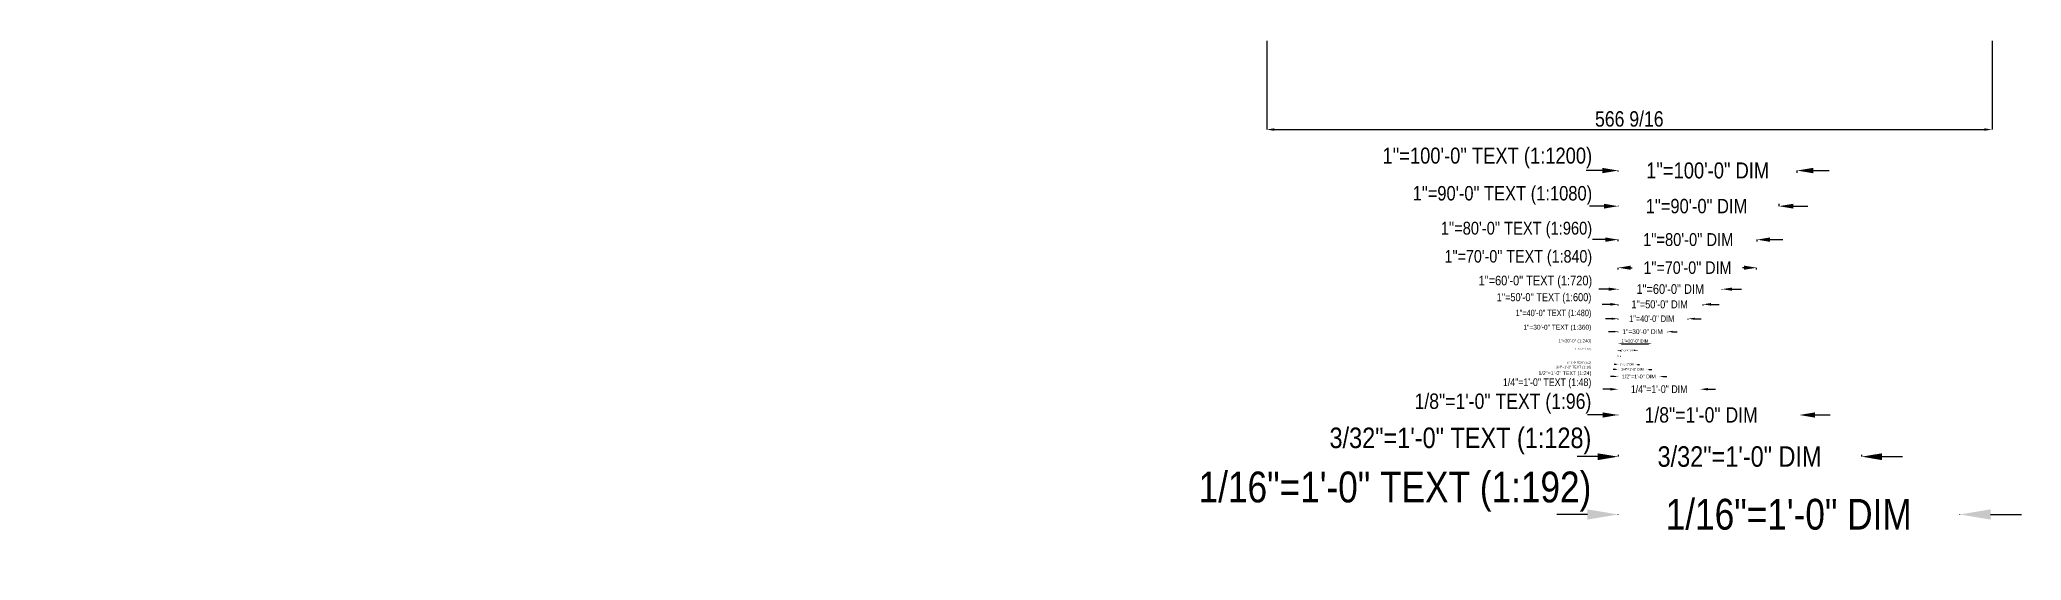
# Model space of a CAD drawing. Header units: feet. Extents: x -3468 to -372, y 3263 to 3670.
# Drawn here: x -1920 to -372, y 3263 to 3670 of the extents above; entities that cross this region are included whole.
import ezdxf

# ---------------------------------------------------------------- set-up
doc = ezdxf.new("R2010")
doc.units = ezdxf.units.FT
doc.header["$MEASUREMENT"] = 0
doc.layers.add('Z - ROOF', color=3, linetype='Continuous')
doc.layers.add('Z-DIMENSIONS', color=7, linetype='Continuous')
doc.styles.add('1EIGHTH', font='technic_.ttf', dxfattribs={"height": 12})
doc.styles.add('1HALF', font='technic_.ttf', dxfattribs={"height": 3})
doc.styles.add('1INCH', font='technic_.ttf', dxfattribs={"height": 1.5})
doc.styles.add('1QUATER', font='technic_.ttf', dxfattribs={"height": 6})
doc.styles.add('1SIXTEENTH', font='technic_.ttf', dxfattribs={"height": 24})
doc.styles.add('3QUATERS', font='technic_.ttf', dxfattribs={"height": 2})
doc.styles.add('3THIRTYSECONDS', font='technic_.ttf', dxfattribs={"height": 16})
doc.styles.add('E10', font='technic_.ttf', dxfattribs={"height": 1.25})
doc.styles.add('E100', font='technic_.ttf', dxfattribs={"height": 12.5})
doc.styles.add('E20', font='technic_.ttf', dxfattribs={"height": 2.5})
doc.styles.add('E30', font='technic_.ttf', dxfattribs={"height": 3.75})
doc.styles.add('E40', font='technic_.ttf', dxfattribs={"height": 5})
doc.styles.add('E50', font='technic_.ttf', dxfattribs={"height": 6.25})
doc.styles.add('E60', font='technic_.ttf', dxfattribs={"height": 7.5})
doc.styles.add('E70', font='technic_.ttf', dxfattribs={"height": 9.75})
doc.styles.add('E80', font='technic_.ttf', dxfattribs={"height": 10})
doc.styles.add('E90', font='technic_.ttf', dxfattribs={"height": 11.25})
doc.styles.add('PAPER SPACE TXT', font='technic_.ttf', dxfattribs={"height": 0.125})
doc.dimstyles.new('1EIGHTH', dxfattribs={"dimscale": 0, "dimtxt": 12, "dimasz": 12, "dimexe": 0, "dimexo": 2, "dimgap": 4, "dimtad": 1, "dimdec": 4, "dimzin": 3, "dimdsep": 46, "dimlunit": 4, "dimtxsty": '1EIGHTH', "dimcen": 12, "dimclrd": 1, "dimclre": 1, "dimclrt": 7, "dimadec": 0, "dimazin": 0, "dimtfac": 1, "dimtdec": 4, "dimtofl": 0, "dimtmove": 2, "dimatfit": 3, "dimfxl": 1, "dimfrac": 2, "dimtolj": 1, "dimtzin": 0, "dimarcsym": 1})
doc.dimstyles.new('1HALF', dxfattribs={"dimscale": 0, "dimtxt": 3, "dimasz": 3, "dimexe": 0, "dimexo": 0.5, "dimgap": 1, "dimtad": 1, "dimdec": 4, "dimzin": 3, "dimdsep": 46, "dimlunit": 4, "dimtxsty": '1HALF', "dimcen": 3, "dimclrd": 1, "dimclre": 1, "dimclrt": 7, "dimadec": 0, "dimazin": 0, "dimtfac": 1, "dimtdec": 4, "dimtofl": 0, "dimtmove": 2, "dimatfit": 3, "dimfxl": 1, "dimfrac": 2, "dimtolj": 1, "dimtzin": 0, "dimarcsym": 1})
doc.dimstyles.new('1INCH', dxfattribs={"dimscale": 0, "dimtxt": 1.5, "dimasz": 1.5, "dimexe": 0, "dimexo": 0.25, "dimgap": 0.5, "dimtad": 1, "dimdec": 4, "dimzin": 3, "dimdsep": 46, "dimlunit": 4, "dimtxsty": '1INCH', "dimcen": 1.5, "dimclrd": 1, "dimclre": 1, "dimclrt": 7, "dimadec": 0, "dimazin": 0, "dimtfac": 1, "dimtdec": 4, "dimtofl": 0, "dimtmove": 2, "dimatfit": 3, "dimfxl": 1, "dimfrac": 2, "dimtolj": 1, "dimtzin": 0, "dimarcsym": 1})
doc.dimstyles.new('1QUATER', dxfattribs={"dimscale": 0, "dimtxt": 6, "dimasz": 6, "dimexe": 0, "dimexo": 1, "dimgap": 2, "dimtad": 1, "dimdec": 4, "dimzin": 3, "dimdsep": 46, "dimlunit": 4, "dimtxsty": '1QUATER', "dimcen": 6, "dimclrd": 1, "dimclre": 1, "dimclrt": 7, "dimadec": 0, "dimazin": 0, "dimtfac": 1, "dimtdec": 4, "dimtofl": 0, "dimtmove": 2, "dimatfit": 3, "dimfxl": 1, "dimfrac": 2, "dimtolj": 1, "dimtzin": 0, "dimarcsym": 1})
doc.dimstyles.new('1SIXTEENTH', dxfattribs={"dimscale": 0, "dimtxt": 24, "dimasz": 24, "dimexe": 0, "dimexo": 4, "dimgap": 8, "dimtad": 1, "dimdec": 4, "dimzin": 3, "dimdsep": 46, "dimlunit": 4, "dimtxsty": '1SIXTEENTH', "dimcen": 24, "dimclrd": 1, "dimclre": 1, "dimclrt": 7, "dimadec": 0, "dimazin": 0, "dimtfac": 1, "dimtdec": 4, "dimtofl": 0, "dimtmove": 2, "dimatfit": 3, "dimfxl": 1, "dimfrac": 2, "dimtolj": 1, "dimtzin": 0, "dimarcsym": 1})
doc.dimstyles.new('3QUATER', dxfattribs={"dimscale": 0, "dimtxt": 2, "dimasz": 2, "dimexe": 0, "dimexo": 0.333008, "dimgap": 0.666992, "dimtad": 1, "dimdec": 4, "dimzin": 3, "dimdsep": 46, "dimlunit": 4, "dimtxsty": '3QUATERS', "dimcen": 2, "dimclrd": 1, "dimclre": 1, "dimclrt": 7, "dimadec": 0, "dimazin": 0, "dimtfac": 1, "dimtdec": 4, "dimtofl": 0, "dimtmove": 2, "dimatfit": 3, "dimfxl": 1, "dimfrac": 2, "dimtolj": 1, "dimtzin": 0, "dimarcsym": 1})
doc.dimstyles.new('3THIRTYSECONDS', dxfattribs={"dimscale": 0, "dimtxt": 16, "dimasz": 16, "dimexe": 0, "dimexo": 1.333008, "dimgap": 5.333333, "dimtad": 1, "dimdec": 4, "dimzin": 3, "dimdsep": 46, "dimlunit": 4, "dimtxsty": '3THIRTYSECONDS', "dimcen": 16, "dimclrd": 1, "dimclre": 1, "dimclrt": 7, "dimadec": 0, "dimazin": 0, "dimtfac": 1, "dimtdec": 4, "dimtofl": 0, "dimtmove": 2, "dimatfit": 3, "dimfxl": 1, "dimfrac": 2, "dimtolj": 1, "dimtzin": 0, "dimarcsym": 1})
doc.dimstyles.new('E10', dxfattribs={"dimscale": 0, "dimtxt": 1.25, "dimasz": 1.25, "dimexe": 0, "dimexo": 0.020833, "dimgap": 0.416666, "dimtad": 1, "dimzin": 0, "dimdsep": 46, "dimtxsty": 'E10', "dimcen": 1.25, "dimclrd": 1, "dimclre": 1, "dimclrt": 7, "dimadec": 0, "dimazin": 0, "dimtfac": 1, "dimtofl": 0, "dimtmove": 2, "dimatfit": 3, "dimfxl": 1, "dimfrac": 2, "dimtolj": 1, "dimtzin": 0, "dimarcsym": 1})
doc.dimstyles.new('E100', dxfattribs={"dimscale": 0, "dimtxt": 12.5, "dimasz": 12.5, "dimexe": 0, "dimexo": 2.083333, "dimgap": 4.166667, "dimtad": 1, "dimzin": 0, "dimdsep": 46, "dimtxsty": 'E100', "dimcen": 12.5, "dimclrd": 1, "dimclre": 1, "dimclrt": 7, "dimadec": 0, "dimazin": 0, "dimtfac": 1, "dimtofl": 0, "dimtmove": 2, "dimatfit": 3, "dimfxl": 1, "dimfrac": 2, "dimtolj": 1, "dimtzin": 0, "dimarcsym": 1})
doc.dimstyles.new('E20', dxfattribs={"dimscale": 0, "dimtxt": 2.5, "dimasz": 2.5, "dimexe": 0, "dimexo": 0.416667, "dimgap": 0.833333, "dimtad": 1, "dimzin": 0, "dimdsep": 46, "dimtxsty": 'E20', "dimcen": 2.5, "dimclrd": 1, "dimclre": 1, "dimclrt": 7, "dimadec": 0, "dimazin": 0, "dimtfac": 1, "dimtofl": 0, "dimtmove": 2, "dimatfit": 3, "dimfxl": 1, "dimfrac": 2, "dimtolj": 1, "dimtzin": 0, "dimarcsym": 1})
doc.dimstyles.new('E30', dxfattribs={"dimscale": 0, "dimtxt": 3.75, "dimasz": 3.75, "dimexe": 0, "dimexo": 0.625, "dimgap": 1.25, "dimtad": 1, "dimzin": 0, "dimdsep": 46, "dimtxsty": 'E30', "dimcen": 3.75, "dimclrd": 1, "dimclre": 1, "dimclrt": 7, "dimadec": 0, "dimazin": 0, "dimtfac": 1, "dimtofl": 0, "dimtmove": 2, "dimatfit": 3, "dimfxl": 1, "dimfrac": 2, "dimtolj": 1, "dimtzin": 0, "dimarcsym": 1})
doc.dimstyles.new('E40', dxfattribs={"dimscale": 0, "dimtxt": 5, "dimasz": 5, "dimexe": 0, "dimexo": 0.833333, "dimgap": 1.6666, "dimtad": 1, "dimzin": 0, "dimdsep": 46, "dimtxsty": 'E40', "dimcen": 5, "dimclrd": 1, "dimclre": 1, "dimclrt": 7, "dimadec": 0, "dimazin": 0, "dimtfac": 1, "dimtofl": 0, "dimtmove": 2, "dimatfit": 3, "dimfxl": 1, "dimfrac": 2, "dimtolj": 1, "dimtzin": 0, "dimarcsym": 1})
doc.dimstyles.new('E50', dxfattribs={"dimscale": 0, "dimtxt": 6.25, "dimasz": 6.25, "dimexe": 0, "dimexo": 1.041667, "dimgap": 2.083333, "dimtad": 1, "dimzin": 0, "dimdsep": 46, "dimtxsty": 'E50', "dimcen": 6.25, "dimclrd": 1, "dimclre": 1, "dimclrt": 7, "dimadec": 0, "dimazin": 0, "dimtfac": 1, "dimtofl": 0, "dimtmove": 2, "dimatfit": 3, "dimfxl": 1, "dimfrac": 2, "dimtolj": 1, "dimtzin": 0, "dimarcsym": 1})
doc.dimstyles.new('E60', dxfattribs={"dimscale": 0, "dimtxt": 7.5, "dimasz": 7.5, "dimexe": 0, "dimexo": 0.625, "dimgap": 2.5, "dimtad": 1, "dimzin": 0, "dimdsep": 46, "dimtxsty": 'E60', "dimcen": 7.5, "dimclrd": 1, "dimclre": 1, "dimclrt": 7, "dimadec": 0, "dimazin": 0, "dimtfac": 1, "dimtofl": 0, "dimtmove": 2, "dimatfit": 3, "dimfxl": 1, "dimfrac": 2, "dimtolj": 1, "dimtzin": 0, "dimarcsym": 1})
doc.dimstyles.new('E70', dxfattribs={"dimscale": 0, "dimtxt": 9.75, "dimasz": 9.75, "dimexe": 0, "dimexo": 1.625, "dimgap": 3.25, "dimtad": 1, "dimzin": 0, "dimdsep": 46, "dimtxsty": 'E70', "dimcen": 9.75, "dimclrd": 1, "dimclre": 1, "dimclrt": 7, "dimadec": 0, "dimazin": 0, "dimtfac": 1, "dimtofl": 0, "dimtmove": 2, "dimatfit": 3, "dimfxl": 1, "dimfrac": 2, "dimtolj": 1, "dimtzin": 0, "dimarcsym": 1})
doc.dimstyles.new('E80', dxfattribs={"dimscale": 0, "dimtxt": 10, "dimasz": 10, "dimexe": 0, "dimexo": 1.666667, "dimgap": 3.33333, "dimtad": 1, "dimzin": 0, "dimdsep": 46, "dimtxsty": 'E80', "dimcen": 10, "dimclrd": 1, "dimclre": 1, "dimclrt": 7, "dimadec": 0, "dimazin": 0, "dimtfac": 1, "dimtofl": 0, "dimtmove": 2, "dimatfit": 3, "dimfxl": 1, "dimfrac": 2, "dimtolj": 1, "dimtzin": 0, "dimarcsym": 1})
doc.dimstyles.new('E90', dxfattribs={"dimscale": 0, "dimtxt": 11.25, "dimasz": 11.25, "dimexe": 0, "dimexo": 1.875, "dimgap": 3.75, "dimtad": 1, "dimzin": 0, "dimdsep": 46, "dimtxsty": 'E90', "dimcen": 11.25, "dimclrd": 1, "dimclre": 1, "dimclrt": 7, "dimadec": 0, "dimazin": 0, "dimtfac": 1, "dimtofl": 0, "dimtmove": 2, "dimatfit": 3, "dimfxl": 1, "dimfrac": 2, "dimtolj": 1, "dimtzin": 0, "dimarcsym": 1})
doc.dimstyles.new('MEASURE', dxfattribs={"dimscale": 0, "dimtxt": 12, "dimasz": 6, "dimexe": 0, "dimexo": 1, "dimgap": 2, "dimtad": 1, "dimdec": 4, "dimzin": 3, "dimdsep": 46, "dimlunit": 5, "dimtxsty": '1EIGHTH', "dimcen": 6, "dimclrd": 1, "dimclre": 1, "dimclrt": 7, "dimadec": 0, "dimazin": 0, "dimtfac": 1, "dimtdec": 4, "dimtofl": 0, "dimtmove": 2, "dimatfit": 3, "dimfxl": 1, "dimfrac": 2, "dimtolj": 1, "dimtzin": 0, "dimarcsym": 1})
doc.dimstyles.new('PAPER SPACE', dxfattribs={"dimscale": 0, "dimtxt": 0.125, "dimasz": 0.125, "dimexe": 0, "dimexo": 0.020508, "dimgap": 0.041992, "dimtad": 1, "dimdec": 4, "dimzin": 3, "dimdsep": 46, "dimlunit": 4, "dimtxsty": 'PAPER SPACE TXT', "dimcen": 0.125, "dimclrd": 1, "dimclre": 1, "dimclrt": 7, "dimadec": 0, "dimazin": 0, "dimtfac": 1, "dimtdec": 4, "dimtofl": 0, "dimtmove": 2, "dimatfit": 3, "dimfxl": 1, "dimfrac": 2, "dimtolj": 1, "dimtzin": 0, "dimarcsym": 1})

# ---------------------------------------------------------------- blocks, each defined once
blk = doc.blocks.new('*D19')
at = {"layer": 'Defpoints', "color": 0, "transparency": 16777216}
for p in [(-686.8, 3422.7), (-685, 3422.8), (-685, 3422.7)]:
    blk.add_point(p, dxfattribs=at)
at = {"layer": 'Z-DIMENSIONS', "color": 1, "lineweight": -2, "transparency": 16777216}
for p, q in [((-686.9, 3422.8), (-687, 3422.8)), ((-686.8, 3422.8), (-686.8, 3422.8)), ((-685, 3422.8), (-685, 3422.8)), ((-684.9, 3422.8), (-684.7, 3422.8))]:
    blk.add_line(p, q, dxfattribs=at)
at = {"layer": 'Z-DIMENSIONS', "color": 1, "transparency": 16777216}
for points in [[(-686.9, 3422.8), (-686.9, 3422.8), (-686.8, 3422.8)], [(-684.9, 3422.8), (-684.9, 3422.8), (-685, 3422.8)]]:
    blk.add_solid(points, dxfattribs=at)
at = {"layer": 'Z-DIMENSIONS', "color": 7, "transparency": 16777216, "insert": (-685.9, 3422.8), "char_height": 0.125, "attachment_point": 5, "style": 'PAPER SPACE TXT'}
blk.add_mtext('\\A1;PAPER SPACE DIM', dxfattribs=at)
blk = doc.blocks.new('*D18')
at = {"layer": 'Defpoints', "color": 0, "transparency": 16777216}
for p in [(-686.8, 3416.5), (-673.1, 3416.5), (-673.1, 3416.3)]:
    blk.add_point(p, dxfattribs=at)
at = {"layer": 'Z-DIMENSIONS', "color": 1, "lineweight": -2, "transparency": 16777216}
for p, q in [((-688.3, 3416.3), (-689.8, 3416.3)), ((-686.8, 3416.3), (-686.8, 3416.3)), ((-673.1, 3416.3), (-673.1, 3416.3)), ((-671.6, 3416.3), (-670.1, 3416.3))]:
    blk.add_line(p, q, dxfattribs=at)
at = {"layer": 'Z-DIMENSIONS', "color": 1, "transparency": 16777216}
for points in [[(-688.3, 3416.5), (-688.3, 3416), (-686.8, 3416.3)], [(-671.6, 3416.5), (-671.6, 3416), (-673.1, 3416.3)]]:
    blk.add_solid(points, dxfattribs=at)
at = {"layer": 'Z-DIMENSIONS', "color": 7, "transparency": 16777216, "insert": (-679.9, 3416.3), "char_height": 1.5, "attachment_point": 5, "style": '1INCH'}
blk.add_mtext('\\A1;1"=1\'-0" DIM', dxfattribs=at)
blk = doc.blocks.new('*D17')
at = {"layer": 'Defpoints', "color": 0, "transparency": 16777216}
for p in [(-686.8, 3412.7), (-664.5, 3412.7), (-664.5, 3412.4)]:
    blk.add_point(p, dxfattribs=at)
at = {"layer": 'Z-DIMENSIONS', "color": 1, "lineweight": -2, "transparency": 16777216}
for p, q in [((-688.8, 3412.4), (-690.8, 3412.4)), ((-686.8, 3412.4), (-686.8, 3412.4)), ((-664.5, 3412.4), (-664.5, 3412.4)), ((-662.5, 3412.4), (-660.5, 3412.4))]:
    blk.add_line(p, q, dxfattribs=at)
at = {"layer": 'Z-DIMENSIONS', "color": 1, "transparency": 16777216}
for points in [[(-688.8, 3412.7), (-688.8, 3412.1), (-686.8, 3412.4)], [(-662.5, 3412.7), (-662.5, 3412.1), (-664.5, 3412.4)]]:
    blk.add_solid(points, dxfattribs=at)
at = {"layer": 'Z-DIMENSIONS', "color": 7, "transparency": 16777216, "insert": (-675.7, 3412.4), "char_height": 2, "attachment_point": 5, "style": '3QUATERS'}
blk.add_mtext('\\A1;3/4"=1\'-0" DIM', dxfattribs=at)
blk = doc.blocks.new('*D16')
at = {"layer": 'Defpoints', "color": 0, "transparency": 16777216}
for p in [(-686.8, 3407.3), (-654.7, 3407.3), (-654.7, 3406.8)]:
    blk.add_point(p, dxfattribs=at)
at = {"layer": 'Z-DIMENSIONS', "color": 1, "lineweight": -2, "transparency": 16777216}
for p, q in [((-689.8, 3406.8), (-692.8, 3406.8)), ((-686.8, 3406.8), (-686.8, 3406.8)), ((-654.7, 3406.8), (-654.7, 3406.8)), ((-651.7, 3406.8), (-648.7, 3406.8))]:
    blk.add_line(p, q, dxfattribs=at)
at = {"layer": 'Z-DIMENSIONS', "color": 1, "transparency": 16777216}
for points in [[(-689.8, 3407.3), (-689.8, 3406.3), (-686.8, 3406.8)], [(-651.7, 3407.3), (-651.7, 3406.3), (-654.7, 3406.8)]]:
    blk.add_solid(points, dxfattribs=at)
at = {"layer": 'Z-DIMENSIONS', "color": 7, "transparency": 16777216, "insert": (-670.7, 3406.8), "char_height": 3, "attachment_point": 5, "style": '1HALF'}
blk.add_mtext('\\A1;1/2"=1\'-0" DIM', dxfattribs=at)
blk = doc.blocks.new('*D15')
at = {"layer": 'Defpoints', "color": 0, "transparency": 16777216}
for p in [(-686.8, 3378.6), (-545.2, 3378.8), (-545.2, 3376.8)]:
    blk.add_point(p, dxfattribs=at)
at = {"layer": 'Z-DIMENSIONS', "color": 1, "lineweight": -2, "transparency": 16777216}
for p, q in [((-698.8, 3376.8), (-710.8, 3376.8)), ((-686.8, 3376.6), (-686.8, 3376.8)), ((-533.2, 3376.8), (-521.2, 3376.8))]:
    blk.add_line(p, q, dxfattribs=at)
at = {"layer": 'Z-DIMENSIONS', "color": 1, "transparency": 16777216}
for points in [[(-698.8, 3378.8), (-698.8, 3374.8), (-686.8, 3376.8)], [(-533.2, 3378.8), (-533.2, 3374.8), (-545.2, 3376.8)]]:
    blk.add_solid(points, dxfattribs=at)
at = {"layer": 'Z-DIMENSIONS', "color": 7, "transparency": 16777216, "insert": (-622, 3376.8), "char_height": 12, "attachment_point": 5, "style": '1EIGHTH'}
blk.add_mtext('\\A1;1/8"=1\'-0" DIM', dxfattribs=at)
blk = doc.blocks.new('*D14')
at = {"layer": 'Defpoints', "color": 0, "transparency": 16777216}
for p in [(-686.8, 3347), (-496.7, 3347), (-496.7, 3344.3)]:
    blk.add_point(p, dxfattribs=at)
at = {"layer": 'Z-DIMENSIONS', "color": 1, "lineweight": -2, "transparency": 16777216}
for p, q in [((-702.8, 3344.3), (-718.8, 3344.3)), ((-686.8, 3345.7), (-686.8, 3344.3)), ((-496.7, 3345.7), (-496.7, 3344.3)), ((-480.7, 3344.3), (-464.7, 3344.3))]:
    blk.add_line(p, q, dxfattribs=at)
at = {"layer": 'Z-DIMENSIONS', "color": 1, "transparency": 16777216}
for points in [[(-702.8, 3346.9), (-702.8, 3341.6), (-686.8, 3344.3)], [(-480.7, 3346.9), (-480.7, 3341.6), (-496.7, 3344.3)]]:
    blk.add_solid(points, dxfattribs=at)
at = {"layer": 'Z-DIMENSIONS', "color": 7, "transparency": 16777216, "insert": (-592, 3344.3), "char_height": 16, "attachment_point": 5, "style": '3THIRTYSECONDS'}
blk.add_mtext('\\A1;3/32"=1\'-0" DIM', dxfattribs=at)
blk = doc.blocks.new('*D13')
at = {"layer": 'Defpoints', "color": 0, "transparency": 16777216}
for p in [(-686.8, 3302.8), (-419.9, 3302.8), (-419.9, 3299.2)]:
    blk.add_point(p, dxfattribs=at)
at = {"layer": 'Z-DIMENSIONS', "color": 1, "lineweight": -2, "transparency": 16777216}
for p, q in [((-710.8, 3299.2), (-734.8, 3299.2)), ((-686.8, 3298.8), (-686.8, 3299.2)), ((-419.9, 3298.8), (-419.9, 3299.2)), ((-395.9, 3299.2), (-371.9, 3299.2))]:
    blk.add_line(p, q, dxfattribs=at)
at = {"layer": 'Z-DIMENSIONS', "color": 1, "transparency": 16777216}
for points in [[(-710.8, 3303.2), (-710.8, 3295.2), (-686.8, 3299.2)], [(-395.9, 3303.2), (-395.9, 3295.2), (-419.9, 3299.2)]]:
    blk.add_solid(points, dxfattribs=at)
at = {"layer": 'Z-DIMENSIONS', "color": 7, "transparency": 16777216, "insert": (-553.6, 3299.2), "char_height": 24, "attachment_point": 5, "style": '1SIXTEENTH'}
blk.add_mtext('\\A1;1/16"=1\'-0" DIM', dxfattribs=at)
blk = doc.blocks.new('*D12')
at = {"layer": 'Defpoints', "color": 0, "transparency": 16777216}
for p in [(-686.8, 3397.9), (-622.7, 3397.9), (-622.7, 3396.9)]:
    blk.add_point(p, dxfattribs=at)
at = {"layer": 'Z-DIMENSIONS', "color": 1, "lineweight": -2, "transparency": 16777216}
for p, q in [((-692.8, 3396.9), (-698.8, 3396.9)), ((-686.8, 3396.9), (-686.8, 3396.9)), ((-622.7, 3396.9), (-622.7, 3396.9)), ((-616.7, 3396.9), (-610.7, 3396.9))]:
    blk.add_line(p, q, dxfattribs=at)
at = {"layer": 'Z-DIMENSIONS', "color": 1, "transparency": 16777216}
for points in [[(-692.8, 3397.9), (-692.8, 3395.9), (-686.8, 3396.9)], [(-616.7, 3397.9), (-616.7, 3395.9), (-622.7, 3396.9)]]:
    blk.add_solid(points, dxfattribs=at)
at = {"layer": 'Z-DIMENSIONS', "color": 7, "transparency": 16777216, "insert": (-654.8, 3396.9), "char_height": 6, "attachment_point": 5, "style": '1QUATER'}
blk.add_mtext('\\A1;1/4"=1\'-0" DIM', dxfattribs=at)
blk = doc.blocks.new('*D2')
at = {"layer": 'Defpoints', "color": 0, "transparency": 16777216}
for p in [(-686.8, 3427.4), (-672.1, 3427.4), (-672.1, 3427.2)]:
    blk.add_point(p, dxfattribs=at)
at = {"layer": 'Z-DIMENSIONS', "color": 1, "lineweight": -2, "transparency": 16777216}
for p, q in [((-686.8, 3427.4), (-686.8, 3427.2)), ((-685.5, 3427.2), (-684.8, 3427.2)), ((-673.4, 3427.2), (-674.2, 3427.2)), ((-672.1, 3427.4), (-672.1, 3427.2))]:
    blk.add_line(p, q, dxfattribs=at)
at = {"layer": 'Z-DIMENSIONS', "color": 1, "transparency": 16777216}
for points in [[(-685.5, 3427.4), (-685.5, 3427), (-686.8, 3427.2)], [(-673.4, 3427.4), (-673.4, 3427), (-672.1, 3427.2)]]:
    blk.add_solid(points, dxfattribs=at)
at = {"layer": 'Z-DIMENSIONS', "color": 7, "transparency": 16777216, "insert": (-679.5, 3427.2), "char_height": 1.25, "attachment_point": 5, "style": 'E10'}
blk.add_mtext('\\A1;1"=10\'-0" DIM', dxfattribs=at)
blk = doc.blocks.new('*D4')
at = {"layer": 'Defpoints', "color": 0, "transparency": 16777216}
for p in [(-686.8, 3432.6), (-660.6, 3432.6), (-660.6, 3432.4)]:
    blk.add_point(p, dxfattribs=at)
at = {"layer": 'Z-DIMENSIONS', "color": 1, "lineweight": -2, "transparency": 16777216}
for p, q in [((-686.8, 3432.2), (-686.8, 3432.4)), ((-684.3, 3432.4), (-663.1, 3432.4)), ((-660.6, 3432.2), (-660.6, 3432.4))]:
    blk.add_line(p, q, dxfattribs=at)
at = {"layer": 'Z-DIMENSIONS', "color": 1, "transparency": 16777216}
for points in [[(-684.3, 3432.8), (-684.3, 3432), (-686.8, 3432.4)], [(-663.1, 3432.8), (-663.1, 3432), (-660.6, 3432.4)]]:
    blk.add_solid(points, dxfattribs=at)
at = {"layer": 'Z-DIMENSIONS', "color": 7, "transparency": 16777216, "insert": (-673.7, 3434.5), "char_height": 2.5, "attachment_point": 5, "style": 'E20'}
blk.add_mtext('\\A1;1"=20\'-0" DIM', dxfattribs=at)
blk = doc.blocks.new('*D5')
at = {"layer": 'Defpoints', "color": 0, "transparency": 16777216}
for p in [(-686.8, 3442), (-648.1, 3442), (-648.1, 3441.8)]:
    blk.add_point(p, dxfattribs=at)
at = {"layer": 'Z-DIMENSIONS', "color": 1, "lineweight": -2, "transparency": 16777216}
for p, q in [((-690.5, 3441.8), (-694.3, 3441.8)), ((-686.8, 3441.4), (-686.8, 3441.8)), ((-648.1, 3441.4), (-648.1, 3441.8)), ((-644.3, 3441.8), (-640.6, 3441.8))]:
    blk.add_line(p, q, dxfattribs=at)
at = {"layer": 'Z-DIMENSIONS', "color": 1, "transparency": 16777216}
for points in [[(-690.5, 3442.5), (-690.5, 3441.2), (-686.8, 3441.8)], [(-644.3, 3442.5), (-644.3, 3441.2), (-648.1, 3441.8)]]:
    blk.add_solid(points, dxfattribs=at)
at = {"layer": 'Z-DIMENSIONS', "color": 7, "transparency": 16777216, "insert": (-667.7, 3441.8), "char_height": 3.75, "attachment_point": 5, "style": 'E30'}
blk.add_mtext('\\A1;1"=30\'-0" DIM', dxfattribs=at)
blk = doc.blocks.new('*D6')
at = {"layer": 'Defpoints', "color": 0, "transparency": 16777216}
for p in [(-686.8, 3452.1), (-632.1, 3452.1), (-632.1, 3451.9)]:
    blk.add_point(p, dxfattribs=at)
at = {"layer": 'Z-DIMENSIONS', "color": 1, "lineweight": -2, "transparency": 16777216}
for p, q in [((-691.8, 3451.9), (-696.8, 3451.9)), ((-686.8, 3451.3), (-686.8, 3451.9)), ((-632.1, 3451.3), (-632.1, 3451.9)), ((-627.1, 3451.9), (-622.1, 3451.9))]:
    blk.add_line(p, q, dxfattribs=at)
at = {"layer": 'Z-DIMENSIONS', "color": 1, "transparency": 16777216}
for points in [[(-691.8, 3452.7), (-691.8, 3451.1), (-686.8, 3451.9)], [(-627.1, 3452.7), (-627.1, 3451.1), (-632.1, 3451.9)]]:
    blk.add_solid(points, dxfattribs=at)
at = {"layer": 'Z-DIMENSIONS', "color": 7, "transparency": 16777216, "insert": (-660.6, 3451.9), "char_height": 5, "attachment_point": 5, "style": 'E40'}
blk.add_mtext('\\A1;1"=40\'-0" DIM', dxfattribs=at)
blk = doc.blocks.new('*D7')
at = {"layer": 'Defpoints', "color": 0, "transparency": 16777216}
for p in [(-686.8, 3463.3), (-620.5, 3463.3), (-620.5, 3463.1)]:
    blk.add_point(p, dxfattribs=at)
at = {"layer": 'Z-DIMENSIONS', "color": 1, "lineweight": -2, "transparency": 16777216}
for p, q in [((-693, 3463.1), (-699.3, 3463.1)), ((-686.8, 3462.3), (-686.8, 3463.1)), ((-620.5, 3462.3), (-620.5, 3463.1)), ((-614.3, 3463.1), (-608, 3463.1))]:
    blk.add_line(p, q, dxfattribs=at)
at = {"layer": 'Z-DIMENSIONS', "color": 1, "transparency": 16777216}
for points in [[(-693, 3464.2), (-693, 3462.1), (-686.8, 3463.1)], [(-614.3, 3464.2), (-614.3, 3462.1), (-620.5, 3463.1)]]:
    blk.add_solid(points, dxfattribs=at)
at = {"layer": 'Z-DIMENSIONS', "color": 7, "transparency": 16777216, "insert": (-654.4, 3463.1), "char_height": 6.25, "attachment_point": 5, "style": 'E50'}
blk.add_mtext('\\A1;1"=50\'-0" DIM', dxfattribs=at)
blk = doc.blocks.new('*D8')
at = {"layer": 'Defpoints', "color": 0, "transparency": 16777216}
for p in [(-686.8, 3475.2), (-605.5, 3475.2), (-605.5, 3475)]:
    blk.add_point(p, dxfattribs=at)
at = {"layer": 'Z-DIMENSIONS', "color": 1, "lineweight": -2, "transparency": 16777216}
for p, q in [((-694.3, 3475), (-701.8, 3475)), ((-686.8, 3474.6), (-686.8, 3475)), ((-605.5, 3474.6), (-605.5, 3475)), ((-598, 3475), (-590.5, 3475))]:
    blk.add_line(p, q, dxfattribs=at)
at = {"layer": 'Z-DIMENSIONS', "color": 1, "transparency": 16777216}
for points in [[(-694.3, 3476.2), (-694.3, 3473.7), (-686.8, 3475)], [(-598, 3476.2), (-598, 3473.7), (-605.5, 3475)]]:
    blk.add_solid(points, dxfattribs=at)
at = {"layer": 'Z-DIMENSIONS', "color": 7, "transparency": 16777216, "insert": (-646.1, 3475), "char_height": 7.5, "attachment_point": 5, "style": 'E60'}
blk.add_mtext('\\A1;1"=60\'-0" DIM', dxfattribs=at)
blk = doc.blocks.new('*D9')
at = {"layer": 'Defpoints', "color": 0, "transparency": 16777216}
for p in [(-686.8, 3491.9), (-578.7, 3491.9), (-578.7, 3491.7)]:
    blk.add_point(p, dxfattribs=at)
at = {"layer": 'Z-DIMENSIONS', "color": 1, "lineweight": -2, "transparency": 16777216}
for p, q in [((-686.8, 3490.3), (-686.8, 3491.7)), ((-677, 3491.7), (-675.9, 3491.7)), ((-588.4, 3491.7), (-589.6, 3491.7)), ((-578.7, 3490.3), (-578.7, 3491.7))]:
    blk.add_line(p, q, dxfattribs=at)
at = {"layer": 'Z-DIMENSIONS', "color": 1, "transparency": 16777216}
for points in [[(-677, 3493.3), (-677, 3490.1), (-686.8, 3491.7)], [(-588.4, 3493.3), (-588.4, 3490.1), (-578.7, 3491.7)]]:
    blk.add_solid(points, dxfattribs=at)
at = {"layer": 'Z-DIMENSIONS', "color": 7, "transparency": 16777216, "insert": (-632.7, 3491.7), "char_height": 9.75, "attachment_point": 5, "style": 'E70'}
blk.add_mtext('\\A1;1"=70\'-0" DIM', dxfattribs=at)
blk = doc.blocks.new('*D10')
at = {"layer": 'Defpoints', "color": 0, "transparency": 16777216}
for p in [(-578.3, 3513.8), (-578.3, 3513.6), (-686.8, 3510.8)]:
    blk.add_point(p, dxfattribs=at)
at = {"layer": 'Z-DIMENSIONS', "color": 1, "lineweight": -2, "transparency": 16777216}
for p, q in [((-696.8, 3513.6), (-706.8, 3513.6)), ((-686.8, 3512.5), (-686.8, 3513.6)), ((-578.3, 3512.1), (-578.3, 3513.6)), ((-568.3, 3513.6), (-558.3, 3513.6))]:
    blk.add_line(p, q, dxfattribs=at)
at = {"layer": 'Z-DIMENSIONS', "color": 1, "transparency": 16777216}
for points in [[(-696.8, 3515.3), (-696.8, 3511.9), (-686.8, 3513.6)], [(-568.3, 3515.3), (-568.3, 3511.9), (-578.3, 3513.6)]]:
    blk.add_solid(points, dxfattribs=at)
at = {"layer": 'Z-DIMENSIONS', "color": 7, "transparency": 16777216, "insert": (-632.1, 3513.6), "char_height": 10, "attachment_point": 5, "style": 'E80'}
blk.add_mtext('\\A1;1"=80\'-0" DIM', dxfattribs=at)
blk = doc.blocks.new('*D11')
at = {"layer": 'Defpoints', "color": 0, "transparency": 16777216}
for p in [(-686.8, 3538.1), (-561.2, 3539.7), (-561.2, 3539.7)]:
    blk.add_point(p, dxfattribs=at)
at = {"layer": 'Z-DIMENSIONS', "color": 1, "lineweight": -2, "transparency": 16777216}
for p, q in [((-698, 3539.7), (-709.3, 3539.7)), ((-686.8, 3540), (-686.8, 3539.7)), ((-561.2, 3541.6), (-561.2, 3539.7)), ((-549.9, 3539.7), (-538.7, 3539.7))]:
    blk.add_line(p, q, dxfattribs=at)
at = {"layer": 'Z-DIMENSIONS', "color": 1, "transparency": 16777216}
for points in [[(-698, 3541.6), (-698, 3537.8), (-686.8, 3539.7)], [(-549.9, 3541.6), (-549.9, 3537.8), (-561.2, 3539.7)]]:
    blk.add_solid(points, dxfattribs=at)
at = {"layer": 'Z-DIMENSIONS', "color": 7, "transparency": 16777216, "insert": (-625.6, 3539.7), "char_height": 11.25, "attachment_point": 5, "style": 'E90'}
blk.add_mtext('\\A1;1"=90\'-0" DIM', dxfattribs=at)
blk = doc.blocks.new('*D3')
at = {"layer": 'Defpoints', "color": 0, "transparency": 16777216}
for p in [(-686.8, 3564.7), (-547, 3567.7), (-547, 3567.5)]:
    blk.add_point(p, dxfattribs=at)
at = {"layer": 'Z-DIMENSIONS', "color": 1, "lineweight": -2, "transparency": 16777216}
for p, q in [((-699.3, 3567.5), (-711.8, 3567.5)), ((-686.8, 3566.8), (-686.8, 3567.5)), ((-547, 3565.6), (-547, 3567.5)), ((-534.5, 3567.5), (-522, 3567.5))]:
    blk.add_line(p, q, dxfattribs=at)
at = {"layer": 'Z-DIMENSIONS', "color": 1, "transparency": 16777216}
for points in [[(-699.3, 3569.6), (-699.3, 3565.4), (-686.8, 3567.5)], [(-534.5, 3569.6), (-534.5, 3565.4), (-547, 3567.5)]]:
    blk.add_solid(points, dxfattribs=at)
at = {"layer": 'Z-DIMENSIONS', "color": 7, "transparency": 16777216, "insert": (-616.9, 3567.5), "char_height": 12.5, "attachment_point": 5, "style": 'E100'}
blk.add_mtext('\\A1;1"=100\'-0" DIM', dxfattribs=at)
blk = doc.blocks.new('*D22')
at = {"layer": 'Defpoints', "color": 0, "transparency": 16777216}
for p in [(-961.3, 3669.6), (-394.8, 3669.6), (-394.8, 3599.5)]:
    blk.add_point(p, dxfattribs=at)
at = {"layer": 'Z - ROOF', "color": 1, "lineweight": -2, "transparency": 16777216}
for p, q in [((-961.3, 3668.6), (-961.3, 3599.5)), ((-394.8, 3668.6), (-394.8, 3599.5)), ((-955.3, 3599.5), (-400.8, 3599.5))]:
    blk.add_line(p, q, dxfattribs=at)
at = {"layer": 'Z - ROOF', "color": 1, "transparency": 16777216}
for points in [[(-955.3, 3600.5), (-955.3, 3598.5), (-961.3, 3599.5)], [(-400.8, 3600.5), (-400.8, 3598.5), (-394.8, 3599.5)]]:
    blk.add_solid(points, dxfattribs=at)
at = {"layer": 'Z - ROOF', "color": 10, "transparency": 16777216, "insert": (-678.1, 3607.7), "char_height": 12, "attachment_point": 5, "style": '1EIGHTH'}
blk.add_mtext('\\A1;566 9/16', dxfattribs=at)

msp = doc.modelspace()

# ---------------------------------------------------------------- texts
at = {"layer": 'Z-DIMENSIONS', "attachment_point": 3}
for s, insert, char_height, style in [('\\A1;1"=100\'-0" TEXT (1:1200)', (-707.11757, 3585.40431), 12.5, 'E100'), ('\\A1;1"=90\'-0" TEXT (1:1080)', (-707.11757, 3555.4192), 11.25, 'E90'), ('\\A1;1"=80\'-0" TEXT (1:960)', (-707.11757, 3527.54225), 10, 'E80'), ('\\A1;1"=70\'-0" TEXT (1:840)', (-707.11757, 3505.46535), 9.75, 'E70'), ('\\A1;1"=60\'-0" TEXT (1:720)', (-707.11757, 3485.46377), 7.5, 'E60'), ('\\A1;1"=50\'-0" TEXT (1:600)', (-707.7687, 3471.81783), 6.25, 'E50'), ('\\A1;1"=40\'-0" TEXT (1:480)', (-707.7687, 3458.9273), 5, 'E40'), ('\\A1;1"=30\'-0" TEXT (1:360)', (-707.7687, 3447.1528), 3.75, 'E30'), ('\\A1;1"=20\'-0" (1:240)', (-707.7687, 3435.90385), 2.5, 'E20'), ('\\A1;1"=10\'-0" (1:120)', (-707.7687, 3428.93222), 1.25, 'E10'), ('\\A1;1/4"=1\'-0" TEXT (1:48)', (-707.7687, 3405.39595), 6, '1QUATER'), ('\\A1;1/2"=1\'-0" TEXT (1:24)', (-707.7687, 3410.98429), 3, '1HALF'), ('\\A1;3/4"=1\'-0" TEXT (1:16)', (-707.7687, 3415.18035), 2, '3QUATERS'), ('\\A1;1"=1\'-0" TEXT (1:12)', (-707.7687, 3418.39999), 1.5, '1INCH'), ('\\A1;{\\W1;1/8"=1\'-0" TEXT (1:96)}', (-707.7687, 3393.55226), 12, '1EIGHTH'), ('\\A1;{\\W1;3/32"=1\'-0" TEXT (1:128)}', (-707.7687, 3366.98014), 16, '3THIRTYSECONDS'), ('\\A1;{\\W1;1/16"=1\'-0" TEXT (1:192)}', (-707.7687, 3332.64128), 24, '1SIXTEENTH')]:
    msp.add_mtext_dynamic_manual_height_columns(s, width=2759.7567595, gutter_width=0.625, heights=[0], dxfattribs=dict(at, insert=insert, char_height=char_height, style=style))

# ---------------------------------------------------------------- dimensions: what is measured, and where the dimension line sits
at = {"layer": 'Z - ROOF'}
dim = msp.add_linear_dim(base=(-394.79487, 3599.51087), p1=(-961.34801, 3669.60127), p2=(-394.79487, 3669.60127), dimstyle='MEASURE', override={"dimscale": 1, "dimclrt": 10}, dxfattribs=at)
dim.commit()
dim.dimension.update_dxf_attribs({"geometry": '*D22', "text_midpoint": (-678.07144, 3607.68631)})
at = {"layer": 'Z-DIMENSIONS'}
for base, p1, p2, text, dimstyle, override, picture, middle in [((-547.0305, 3567.49877), (-686.77684, 3564.67721), (-547.0305, 3567.69244), '1"=100\'-0" DIM', 'E100', {"dimscale": 1, "dimpost": "'"}, '*D3', (-616.90367, 3567.49877)), ((-561.17432, 3539.70137), (-686.77684, 3538.13618), (-561.17432, 3539.70137), '1"=90\'-0" DIM', 'E90', {"dimscale": 1, "dimpost": "'"}, '*D11', (-625.61641, 3539.70137)), ((-578.31891, 3513.60925), (-686.77684, 3510.78769), (-578.31891, 3513.80291), '1"=80\'-0" DIM', 'E80', {"dimscale": 1, "dimpost": "'"}, '*D10', (-632.1069, 3513.60925)), ((-578.67864, 3491.71433), (-686.77684, 3491.90922), (-578.67864, 3491.908), '1"=70\'-0" DIM', 'E70', {"dimscale": 1, "dimpost": "'"}, '*D9', (-632.72774, 3491.71433)), ((-605.51781, 3474.98853), (-686.77684, 3475.18342), (-605.51781, 3475.1822), '1"=60\'-0" DIM', 'E60', {"dimscale": 1, "dimpost": "'"}, '*D8', (-646.14733, 3474.98853)), ((-620.51666, 3463.11982), (-686.77684, 3463.31471), (-620.51666, 3463.31349), '1"=50\'-0" DIM', 'E50', {"dimscale": 1, "dimpost": "'"}, '*D7', (-654.40681, 3463.11982)), ((-632.12823, 3451.90101), (-686.77684, 3452.0959), (-632.12823, 3452.09467), '1"=40\'-0" DIM', 'E40', {"dimscale": 1, "dimpost": "'"}, '*D6', (-660.59473, 3451.90101)), ((-648.08922, 3441.83924), (-686.77684, 3442.03413), (-648.08922, 3442.03291), '1"=30\'-0" DIM', 'E30', {"dimscale": 1, "dimpost": "'"}, '*D5', (-667.65014, 3441.83924)), ((-684.9962, 3422.81584), (-686.77684, 3422.74792), (-684.9962, 3422.74792), 'PAPER SPACE DIM', 'PAPER SPACE', {"dimscale": 1}, '*D19', (-685.88467, 3422.81584)), ((-672.13313, 3427.19191), (-686.77684, 3427.3868), (-672.13313, 3427.38557), '1"=10\'-0" DIM', 'E10', {"dimscale": 1, "dimpost": "'"}, '*D2', (-679.49471, 3427.19191)), ((-622.71642, 3396.87678), (-686.77684, 3397.93104), (-622.71642, 3397.93104), '1/4"=1\'-0" DIM', '1QUATER', {"dimscale": 1}, '*D12', (-654.80556, 3396.87678)), ((-654.72221, 3406.78962), (-686.77684, 3407.25184), (-654.72221, 3407.25184), '1/2"=1\'-0" DIM', '1HALF', {"dimscale": 1}, '*D16', (-670.73078, 3406.78962)), ((-664.46837, 3412.40147), (-686.77684, 3412.7255), (-664.46837, 3412.7255), '3/4"=1\'-0" DIM', '3QUATER', {"dimscale": 1}, '*D17', (-675.66556, 3412.40147)), ((-673.05702, 3416.28605), (-686.77684, 3416.53376), (-673.05702, 3416.53376), '1"=1\'-0" DIM', '1INCH', {"dimscale": 1}, '*D18', (-679.92797, 3416.28605)), ((-545.1939, 3376.76144), (-686.77684, 3378.58898), (-545.1939, 3378.76144), '1/8"=1\'-0" DIM', '1EIGHTH', {"dimscale": 1}, '*D15', (-621.96417, 3376.76144)), ((-496.70059, 3344.26101), (-686.77684, 3347.04025), (-496.70059, 3347.04025), '3/32"=1\'-0" DIM', '3THIRTYSECONDS', {"dimscale": 1}, '*D14', (-592.00133, 3344.26101)), ((-419.89009, 3299.21645), (-686.77684, 3302.81509), (-419.89009, 3302.77345), '1/16"=1\'-0" DIM', '1SIXTEENTH', {"dimscale": 1}, '*D13', (-553.61899, 3299.21645))]:
    dim = msp.add_linear_dim(base=base, p1=p1, p2=p2, angle=180, text=text, dimstyle=dimstyle, override=override, dxfattribs=at)
    dim.commit()
    dim.dimension.update_dxf_attribs({"geometry": picture, "text_midpoint": middle, "dimtype": 160})
dim = msp.add_linear_dim(base=(-660.64646, 3432.42884), p1=(-686.77684, 3432.62373), p2=(-660.64646, 3432.62251), angle=180, text='1"=20\'-0" DIM', dimstyle='E20', override={"dimscale": 1, "dimpost": "'"}, dxfattribs=at)
dim.commit()
dim.dimension.update_dxf_attribs({"geometry": '*D4', "text_midpoint": (-673.71165, 3434.53411)})

doc.saveas('drawing.dxf')
